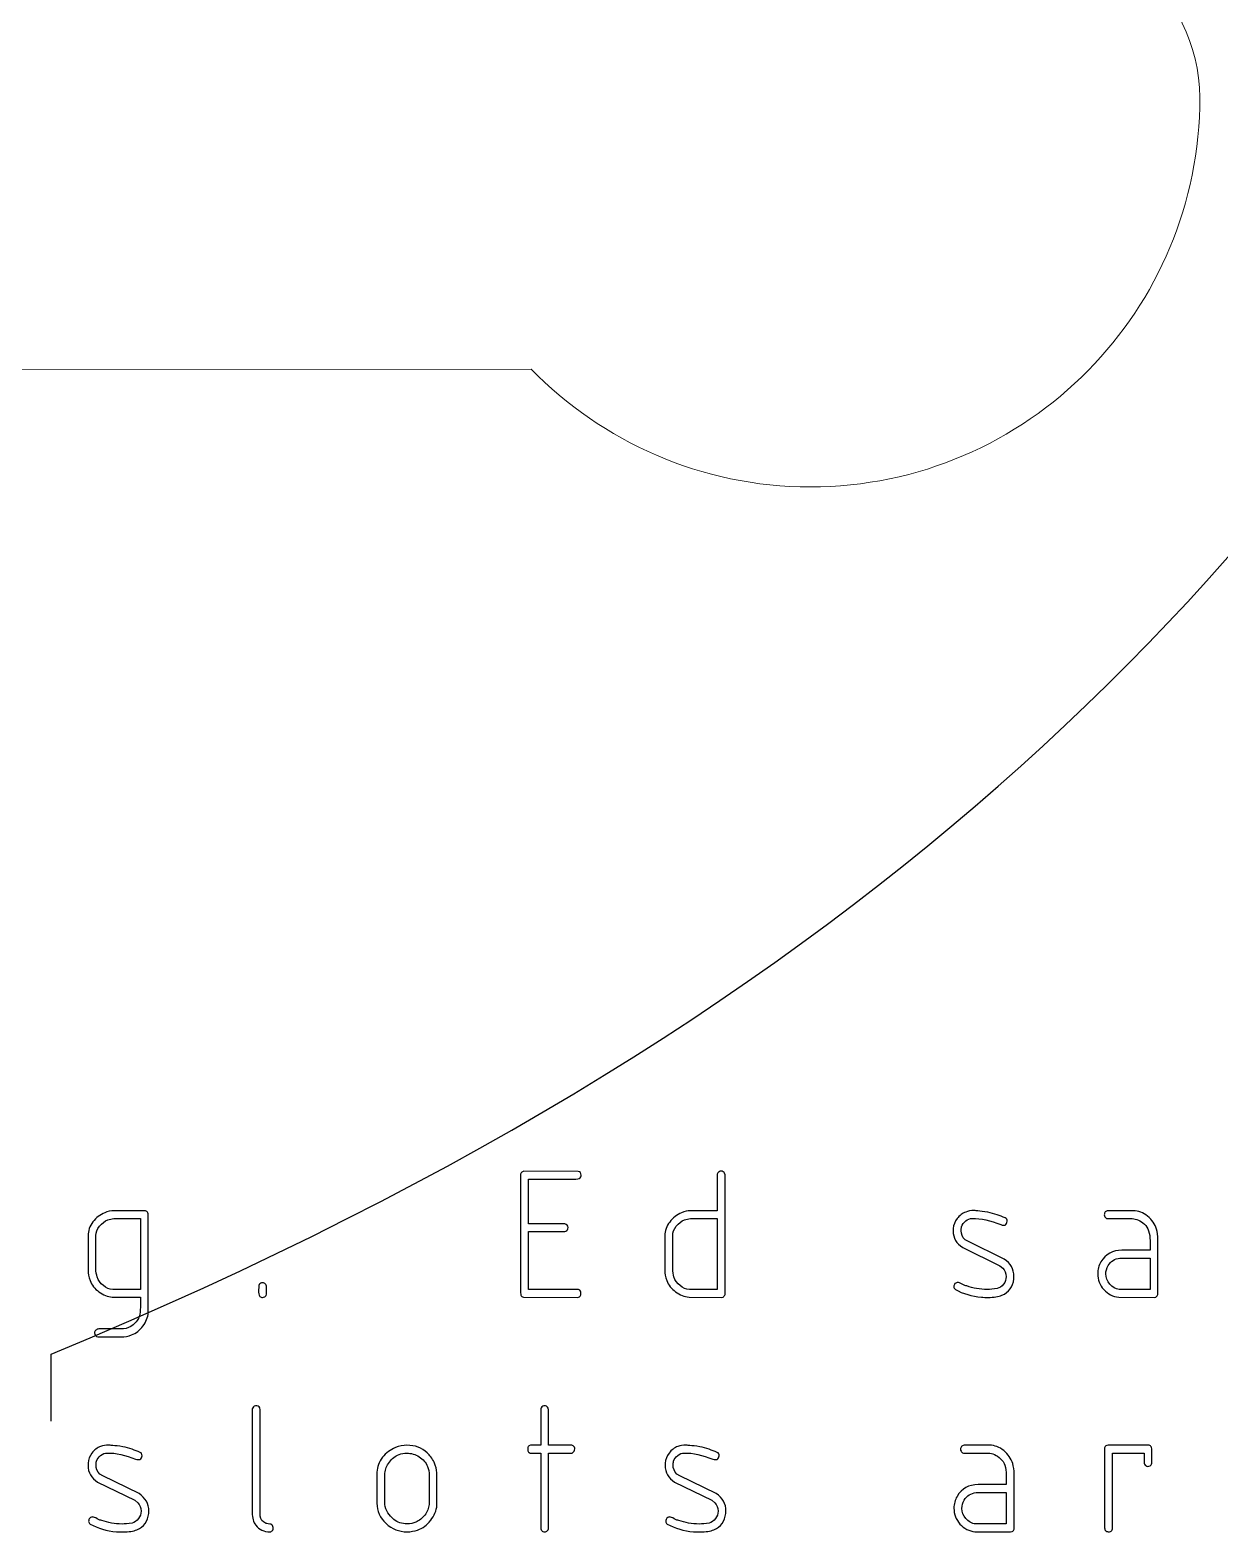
# Model space of a CAD drawing. Header units: inches. Extents: x -12 to 12, y -7.2 to 7.2.
# Drawn here: x 6.098 to 7.155, y -3.008 to -1.674 of the extents above; entities that cross this region are included whole.
import ezdxf

# ---------------------------------------------------------------- set-up
doc = ezdxf.new("R2010")
doc.units = ezdxf.units.IN
doc.header["$MEASUREMENT"] = 0
doc.layers.add('Layer 1', color=7, linetype='Continuous')

msp = doc.modelspace()

# ---------------------------------------------------------------- linework, layer by layer
at = {"layer": 'Layer 1', "lineweight": 20}
msp.add_open_spline([(3.5363, 6.4331), (3.5363, 6.4331), (2.5442, 5.441), (2.5442, 5.441), (2.5442, 5.441), (2.5442, 5.441), (2.5442, -0.9835), (2.5442, -0.9835), (2.5442, -0.9835), (2.5442, -0.9835), (3.4324, -1.8718), (3.4324, -1.8718), (3.4324, -1.8718), (3.4858, -1.9941), (3.6077, -2.0796), (3.7496, -2.0796), (3.7496, -2.0796), (3.8465, -2.0796), (3.9341, -2.0397), (3.9969, -1.9756), (3.9969, -1.9756), (3.9969, -1.9756), (6.5434, -1.9749), (6.5434, -1.9749), (6.5434, -1.9749), (6.6064, -2.0395), (6.6942, -2.0796), (6.7913, -2.0796), (6.7913, -2.0796), (6.8879, -2.0796), (6.9754, -2.04), (7.0382, -1.9761), (7.0382, -1.9761), (7.0995, -1.9137), (7.1374, -1.828), (7.1374, -1.7335), (7.1374, -1.7335), (7.1374, -1.6382), (7.0369, -1.5776), (7.0364, -1.4892), (7.0364, -1.4892), (7.0364, -1.4892), (7.0362, -1.4891), (7.0362, -1.4891), (7.0362, -1.4891), (7.0362, -1.4891), (7.0362, 5.441), (7.0362, 5.441), (7.0362, 5.441), (7.0362, 5.441), (6.0442, 6.4331), (6.0442, 6.4331), (6.0442, 6.4331), (6.0442, 6.4331), (3.5363, 6.4331), (3.5363, 6.4331)], degree=3, knots=[0, 0, 0, 0, 0.066667, 0.066667, 0.066667, 0.066667, 0.133333, 0.133333, 0.133333, 0.133333, 0.2, 0.2, 0.2, 0.2, 0.266667, 0.266667, 0.266667, 0.266667, 0.333333, 0.333333, 0.333333, 0.333333, 0.4, 0.4, 0.4, 0.4, 0.466667, 0.466667, 0.466667, 0.466667, 0.533333, 0.533333, 0.533333, 0.533333, 0.6, 0.6, 0.6, 0.6, 0.666667, 0.666667, 0.666667, 0.666667, 0.733333, 0.733333, 0.733333, 0.733333, 0.8, 0.8, 0.8, 0.8, 0.866667, 0.866667, 0.866667, 0.866667, 1, 1, 1, 1], dxfattribs=at)
at = {"layer": 'Layer 1', "lineweight": 25}
msp.add_open_spline([(6.117, -2.9097), (6.117, -2.9097), (6.117, -2.8502), (6.117, -2.8502), (6.117, -2.8502), (7.6114, -2.2302), (7.5351, -1.2612), (8.1325, -0.4419), (8.1325, -0.4419), (8.1325, -0.4419), (8.1137, -0.5537), (8.1137, -0.5537), (8.1137, -0.5537), (8.1137, -0.5537), (8.0225, -0.4678), (8.0225, -0.4678), (8.0225, -0.4678), (8.0225, -0.4678), (8.1325, -0.4419), (8.1325, -0.4419)], degree=3, knots=[0, 0, 0, 0, 0.166667, 0.166667, 0.166667, 0.166667, 0.333333, 0.333333, 0.333333, 0.333333, 0.5, 0.5, 0.5, 0.5, 0.666667, 0.666667, 0.666667, 0.666667, 1, 1, 1, 1], dxfattribs=at)
at = {"layer": 'Layer 1'}
for points, knots in [([(6.5852, -2.6877), (6.5869, -2.688), (6.5877, -2.6892), (6.5877, -2.6912), (6.5877, -2.6912), (6.5877, -2.6916), (6.5876, -2.692), (6.5874, -2.6925), (6.5874, -2.6925), (6.587, -2.6938), (6.5855, -2.6945), (6.5831, -2.6945), (6.5831, -2.6945), (6.5831, -2.6945), (6.541, -2.6945), (6.541, -2.6945), (6.541, -2.6945), (6.541, -2.6945), (6.541, -2.7342), (6.541, -2.7342), (6.541, -2.7342), (6.541, -2.7342), (6.5734, -2.7342), (6.5734, -2.7342), (6.5734, -2.7342), (6.5752, -2.7348), (6.5761, -2.736), (6.5761, -2.7376), (6.5761, -2.7376), (6.5761, -2.7391), (6.5755, -2.7402), (6.5742, -2.7409), (6.5742, -2.7409), (6.5742, -2.7409), (6.5732, -2.7412), (6.5732, -2.7412), (6.5732, -2.7412), (6.5732, -2.7412), (6.541, -2.7412), (6.541, -2.7412), (6.541, -2.7412), (6.541, -2.7412), (6.541, -2.7925), (6.541, -2.7925), (6.541, -2.7925), (6.541, -2.7925), (6.5854, -2.7925), (6.5854, -2.7925), (6.5854, -2.7925), (6.5862, -2.7929), (6.5869, -2.7936), (6.5876, -2.7948), (6.5876, -2.7948), (6.5876, -2.7965), (6.5875, -2.7975), (6.5873, -2.7979), (6.5873, -2.7979), (6.5867, -2.7989), (6.5859, -2.7995), (6.5847, -2.7997), (6.5847, -2.7997), (6.5847, -2.7997), (6.5365, -2.7995), (6.5365, -2.7995), (6.5365, -2.7995), (6.5354, -2.7991), (6.5346, -2.7985), (6.5343, -2.7976), (6.5343, -2.7976), (6.5343, -2.7976), (6.534, -2.7946), (6.534, -2.7946), (6.534, -2.7946), (6.534, -2.7946), (6.534, -2.6903), (6.534, -2.6903), (6.534, -2.6903), (6.5342, -2.6893), (6.5348, -2.6885), (6.5357, -2.688), (6.5357, -2.688), (6.5357, -2.688), (6.5367, -2.6875), (6.5367, -2.6875), (6.5367, -2.6875), (6.5367, -2.6875), (6.5852, -2.6877), (6.5852, -2.6877)], [0, 0, 0, 0, 0.043478, 0.043478, 0.043478, 0.043478, 0.086957, 0.086957, 0.086957, 0.086957, 0.130435, 0.130435, 0.130435, 0.130435, 0.173913, 0.173913, 0.173913, 0.173913, 0.217391, 0.217391, 0.217391, 0.217391, 0.26087, 0.26087, 0.26087, 0.26087, 0.304348, 0.304348, 0.304348, 0.304348, 0.347826, 0.347826, 0.347826, 0.347826, 0.391304, 0.391304, 0.391304, 0.391304, 0.434783, 0.434783, 0.434783, 0.434783, 0.478261, 0.478261, 0.478261, 0.478261, 0.521739, 0.521739, 0.521739, 0.521739, 0.565217, 0.565217, 0.565217, 0.565217, 0.608696, 0.608696, 0.608696, 0.608696, 0.652174, 0.652174, 0.652174, 0.652174, 0.695652, 0.695652, 0.695652, 0.695652, 0.73913, 0.73913, 0.73913, 0.73913, 0.782609, 0.782609, 0.782609, 0.782609, 0.826087, 0.826087, 0.826087, 0.826087, 0.869565, 0.869565, 0.869565, 0.869565, 0.913043, 0.913043, 0.913043, 0.913043, 1, 1, 1, 1]), ([(6.7152, -2.6894), (6.7152, -2.6894), (6.7156, -2.6907), (6.7156, -2.6907), (6.7156, -2.6907), (6.7156, -2.6907), (6.7156, -2.7971), (6.7156, -2.7971), (6.7156, -2.7971), (6.7153, -2.7981), (6.7147, -2.7988), (6.7138, -2.7994), (6.7138, -2.7994), (6.7138, -2.7994), (6.7125, -2.7997), (6.7125, -2.7997), (6.7125, -2.7997), (6.7125, -2.7997), (6.6836, -2.7995), (6.6836, -2.7995), (6.6836, -2.7995), (6.6794, -2.7991), (6.6755, -2.7975), (6.6717, -2.7947), (6.6717, -2.7947), (6.6679, -2.792), (6.6653, -2.7886), (6.6638, -2.7847), (6.6638, -2.7847), (6.6627, -2.7816), (6.6621, -2.7785), (6.6621, -2.7753), (6.6621, -2.7753), (6.6621, -2.7753), (6.6621, -2.7448), (6.6621, -2.7448), (6.6621, -2.7448), (6.6621, -2.7405), (6.6635, -2.7365), (6.6664, -2.7327), (6.6664, -2.7327), (6.6693, -2.7289), (6.6728, -2.7262), (6.6769, -2.7245), (6.6769, -2.7245), (6.6798, -2.7233), (6.6824, -2.7227), (6.6848, -2.7227), (6.6848, -2.7227), (6.6848, -2.7227), (6.7086, -2.7227), (6.7086, -2.7227), (6.7086, -2.7227), (6.7086, -2.7227), (6.7086, -2.6903), (6.7086, -2.6903), (6.7086, -2.6903), (6.7088, -2.6893), (6.7094, -2.6885), (6.7104, -2.688), (6.7104, -2.688), (6.7108, -2.6877), (6.7114, -2.6875), (6.712, -2.6875), (6.712, -2.6875), (6.7136, -2.6875), (6.7147, -2.6882), (6.7152, -2.6894)], [0, 0, 0, 0, 0.055556, 0.055556, 0.055556, 0.055556, 0.111111, 0.111111, 0.111111, 0.111111, 0.166667, 0.166667, 0.166667, 0.166667, 0.222222, 0.222222, 0.222222, 0.222222, 0.277778, 0.277778, 0.277778, 0.277778, 0.333333, 0.333333, 0.333333, 0.333333, 0.388889, 0.388889, 0.388889, 0.388889, 0.444444, 0.444444, 0.444444, 0.444444, 0.5, 0.5, 0.5, 0.5, 0.555556, 0.555556, 0.555556, 0.555556, 0.611111, 0.611111, 0.611111, 0.611111, 0.666667, 0.666667, 0.666667, 0.666667, 0.722222, 0.722222, 0.722222, 0.722222, 0.777778, 0.777778, 0.777778, 0.777778, 0.833333, 0.833333, 0.833333, 0.833333, 0.888889, 0.888889, 0.888889, 0.888889, 1, 1, 1, 1]), ([(6.2007, -2.7227), (6.2017, -2.7229), (6.2024, -2.7235), (6.2029, -2.7245), (6.2029, -2.7245), (6.2029, -2.7245), (6.2032, -2.7254), (6.2032, -2.7254), (6.2032, -2.7254), (6.2032, -2.7254), (6.2032, -2.8131), (6.2032, -2.8131), (6.2032, -2.8131), (6.2028, -2.8174), (6.2012, -2.8214), (6.1985, -2.8251), (6.1985, -2.8251), (6.1957, -2.8288), (6.1924, -2.8315), (6.1884, -2.833), (6.1884, -2.833), (6.1854, -2.8341), (6.1822, -2.8347), (6.1791, -2.8347), (6.1791, -2.8347), (6.1791, -2.8347), (6.1584, -2.8347), (6.1584, -2.8347), (6.1584, -2.8347), (6.1564, -2.8344), (6.1555, -2.8332), (6.1555, -2.8312), (6.1555, -2.8312), (6.1555, -2.8303), (6.1558, -2.8296), (6.1565, -2.8288), (6.1565, -2.8288), (6.1572, -2.8281), (6.1582, -2.8277), (6.1594, -2.8277), (6.1594, -2.8277), (6.1594, -2.8277), (6.1813, -2.8277), (6.1813, -2.8277), (6.1813, -2.8277), (6.1843, -2.8274), (6.1871, -2.8261), (6.1898, -2.8239), (6.1898, -2.8239), (6.1925, -2.8217), (6.1944, -2.8191), (6.1953, -2.8161), (6.1953, -2.8161), (6.1959, -2.8142), (6.1962, -2.8116), (6.1962, -2.8082), (6.1962, -2.8082), (6.1962, -2.8076), (6.1962, -2.8063), (6.1962, -2.8044), (6.1962, -2.8044), (6.1962, -2.8025), (6.1962, -2.8009), (6.1962, -2.7995), (6.1962, -2.7995), (6.1962, -2.7995), (6.1712, -2.7995), (6.1712, -2.7995), (6.1712, -2.7995), (6.1671, -2.7991), (6.1631, -2.7975), (6.1594, -2.7947), (6.1594, -2.7947), (6.1556, -2.792), (6.153, -2.7886), (6.1515, -2.7847), (6.1515, -2.7847), (6.1503, -2.7816), (6.1497, -2.7785), (6.1497, -2.7753), (6.1497, -2.7753), (6.1497, -2.7753), (6.1497, -2.7448), (6.1497, -2.7448), (6.1497, -2.7448), (6.1497, -2.7405), (6.1512, -2.7365), (6.1541, -2.7326), (6.1541, -2.7326), (6.1569, -2.7288), (6.1604, -2.7261), (6.1646, -2.7245), (6.1646, -2.7245), (6.1669, -2.7233), (6.1698, -2.7227), (6.1731, -2.7227), (6.1731, -2.7227), (6.1731, -2.7227), (6.2007, -2.7227), (6.2007, -2.7227)], [0, 0, 0, 0, 0.038462, 0.038462, 0.038462, 0.038462, 0.076923, 0.076923, 0.076923, 0.076923, 0.115385, 0.115385, 0.115385, 0.115385, 0.153846, 0.153846, 0.153846, 0.153846, 0.192308, 0.192308, 0.192308, 0.192308, 0.230769, 0.230769, 0.230769, 0.230769, 0.269231, 0.269231, 0.269231, 0.269231, 0.307692, 0.307692, 0.307692, 0.307692, 0.346154, 0.346154, 0.346154, 0.346154, 0.384615, 0.384615, 0.384615, 0.384615, 0.423077, 0.423077, 0.423077, 0.423077, 0.461538, 0.461538, 0.461538, 0.461538, 0.5, 0.5, 0.5, 0.5, 0.538462, 0.538462, 0.538462, 0.538462, 0.576923, 0.576923, 0.576923, 0.576923, 0.615385, 0.615385, 0.615385, 0.615385, 0.653846, 0.653846, 0.653846, 0.653846, 0.692308, 0.692308, 0.692308, 0.692308, 0.730769, 0.730769, 0.730769, 0.730769, 0.769231, 0.769231, 0.769231, 0.769231, 0.807692, 0.807692, 0.807692, 0.807692, 0.846154, 0.846154, 0.846154, 0.846154, 0.884615, 0.884615, 0.884615, 0.884615, 0.923077, 0.923077, 0.923077, 0.923077, 1, 1, 1, 1]), ([(6.1962, -2.7925), (6.1962, -2.7925), (6.1962, -2.7297), (6.1962, -2.7297), (6.1962, -2.7297), (6.1962, -2.7297), (6.1726, -2.7297), (6.1726, -2.7297), (6.1726, -2.7297), (6.1707, -2.7299), (6.1689, -2.7303), (6.1673, -2.7308), (6.1673, -2.7308), (6.1645, -2.7319), (6.1621, -2.7338), (6.1599, -2.7364), (6.1599, -2.7364), (6.1578, -2.7391), (6.1567, -2.7418), (6.1567, -2.7447), (6.1567, -2.7447), (6.1567, -2.7447), (6.1567, -2.7741), (6.1567, -2.7741), (6.1567, -2.7741), (6.1567, -2.7768), (6.1571, -2.7793), (6.1579, -2.7815), (6.1579, -2.7815), (6.1588, -2.7844), (6.1606, -2.787), (6.1633, -2.7892), (6.1633, -2.7892), (6.1659, -2.7914), (6.1687, -2.7925), (6.1716, -2.7925), (6.1716, -2.7925), (6.1716, -2.7925), (6.1962, -2.7925), (6.1962, -2.7925)], [0, 0, 0, 0, 0.090909, 0.090909, 0.090909, 0.090909, 0.181818, 0.181818, 0.181818, 0.181818, 0.272727, 0.272727, 0.272727, 0.272727, 0.363636, 0.363636, 0.363636, 0.363636, 0.454545, 0.454545, 0.454545, 0.454545, 0.545455, 0.545455, 0.545455, 0.545455, 0.636364, 0.636364, 0.636364, 0.636364, 0.727273, 0.727273, 0.727273, 0.727273, 0.818182, 0.818182, 0.818182, 0.818182, 1, 1, 1, 1]), ([(6.7086, -2.7925), (6.7086, -2.7925), (6.7086, -2.7297), (6.7086, -2.7297), (6.7086, -2.7297), (6.7086, -2.7297), (6.6849, -2.7297), (6.6849, -2.7297), (6.6849, -2.7297), (6.683, -2.7299), (6.6812, -2.7303), (6.6796, -2.7308), (6.6796, -2.7308), (6.6769, -2.7319), (6.6744, -2.7338), (6.6723, -2.7364), (6.6723, -2.7364), (6.6701, -2.7391), (6.6691, -2.7418), (6.6691, -2.7447), (6.6691, -2.7447), (6.6691, -2.7447), (6.6691, -2.7741), (6.6691, -2.7741), (6.6691, -2.7741), (6.6691, -2.7768), (6.6694, -2.7793), (6.6702, -2.7815), (6.6702, -2.7815), (6.6712, -2.7844), (6.673, -2.787), (6.6756, -2.7892), (6.6756, -2.7892), (6.6783, -2.7914), (6.681, -2.7925), (6.6839, -2.7925), (6.6839, -2.7925), (6.6839, -2.7925), (6.7086, -2.7925), (6.7086, -2.7925)], [0, 0, 0, 0, 0.090909, 0.090909, 0.090909, 0.090909, 0.181818, 0.181818, 0.181818, 0.181818, 0.272727, 0.272727, 0.272727, 0.272727, 0.363636, 0.363636, 0.363636, 0.363636, 0.454545, 0.454545, 0.454545, 0.454545, 0.545455, 0.545455, 0.545455, 0.545455, 0.636364, 0.636364, 0.636364, 0.636364, 0.727273, 0.727273, 0.727273, 0.727273, 0.818182, 0.818182, 0.818182, 0.818182, 1, 1, 1, 1]), ([(6.9645, -2.729), (6.9657, -2.7296), (6.9662, -2.7306), (6.9662, -2.732), (6.9662, -2.732), (6.966, -2.7335), (6.9654, -2.7346), (6.9643, -2.7354), (6.9643, -2.7354), (6.964, -2.7355), (6.9635, -2.7355), (6.9629, -2.7355), (6.9629, -2.7355), (6.962, -2.7355), (6.9612, -2.7354), (6.9605, -2.735), (6.9605, -2.735), (6.9514, -2.7313), (6.9429, -2.7294), (6.9352, -2.7295), (6.9352, -2.7295), (6.9331, -2.7295), (6.9312, -2.7303), (6.9294, -2.7317), (6.9294, -2.7317), (6.9276, -2.7331), (6.9264, -2.7349), (6.9257, -2.7369), (6.9257, -2.7369), (6.9254, -2.738), (6.9253, -2.7391), (6.9253, -2.7404), (6.9253, -2.7404), (6.9253, -2.7434), (6.9264, -2.7461), (6.9288, -2.7484), (6.9288, -2.7484), (6.9288, -2.7484), (6.9312, -2.7498), (6.9312, -2.7498), (6.9312, -2.7498), (6.9312, -2.7498), (6.9635, -2.7656), (6.9635, -2.7656), (6.9635, -2.7656), (6.9693, -2.7694), (6.9722, -2.7746), (6.9722, -2.7811), (6.9722, -2.7811), (6.9722, -2.782), (6.9722, -2.7827), (6.9721, -2.7832), (6.9721, -2.7832), (6.9714, -2.7903), (6.9678, -2.7951), (6.9616, -2.7978), (6.9616, -2.7978), (6.9586, -2.7991), (6.9545, -2.7997), (6.9493, -2.7997), (6.9493, -2.7997), (6.9487, -2.7997), (6.9477, -2.7997), (6.9463, -2.7997), (6.9463, -2.7997), (6.945, -2.7996), (6.944, -2.7995), (6.9434, -2.7995), (6.9434, -2.7995), (6.9348, -2.7987), (6.927, -2.7964), (6.9202, -2.7926), (6.9202, -2.7926), (6.9193, -2.792), (6.9188, -2.7912), (6.9187, -2.7902), (6.9187, -2.7902), (6.9187, -2.7893), (6.9191, -2.7883), (6.9198, -2.7874), (6.9198, -2.7874), (6.9208, -2.7867), (6.9216, -2.7864), (6.9224, -2.7864), (6.9224, -2.7864), (6.9232, -2.7864), (6.9245, -2.7869), (6.9263, -2.7879), (6.9263, -2.7879), (6.928, -2.7889), (6.9294, -2.7894), (6.9304, -2.7894), (6.9304, -2.7894), (6.9359, -2.7916), (6.9419, -2.7926), (6.9484, -2.7926), (6.9484, -2.7926), (6.9509, -2.7926), (6.9539, -2.7923), (6.9573, -2.7918), (6.9573, -2.7918), (6.9595, -2.7913), (6.9614, -2.79), (6.963, -2.7879), (6.963, -2.7879), (6.9645, -2.7858), (6.9653, -2.7836), (6.9653, -2.7813), (6.9653, -2.7813), (6.9653, -2.7781), (6.9643, -2.7756), (6.9623, -2.7738), (6.9623, -2.7738), (6.9623, -2.7738), (6.9597, -2.7715), (6.9597, -2.7715), (6.9597, -2.7715), (6.9597, -2.7715), (6.9267, -2.7554), (6.9267, -2.7554), (6.9267, -2.7554), (6.921, -2.7518), (6.9182, -2.7468), (6.9182, -2.7406), (6.9182, -2.7406), (6.9182, -2.7392), (6.9182, -2.7385), (6.9182, -2.7385), (6.9182, -2.7385), (6.9185, -2.7353), (6.9196, -2.7323), (6.9217, -2.7296), (6.9217, -2.7296), (6.9239, -2.7268), (6.9264, -2.7249), (6.9294, -2.7238), (6.9294, -2.7238), (6.9316, -2.723), (6.934, -2.7225), (6.9366, -2.7225), (6.9366, -2.7225), (6.9372, -2.7225), (6.9414, -2.723), (6.949, -2.724), (6.949, -2.724), (6.9549, -2.7254), (6.96, -2.727), (6.9645, -2.729)], [0, 0, 0, 0, 0.026316, 0.026316, 0.026316, 0.026316, 0.052632, 0.052632, 0.052632, 0.052632, 0.078947, 0.078947, 0.078947, 0.078947, 0.105263, 0.105263, 0.105263, 0.105263, 0.131579, 0.131579, 0.131579, 0.131579, 0.157895, 0.157895, 0.157895, 0.157895, 0.184211, 0.184211, 0.184211, 0.184211, 0.210526, 0.210526, 0.210526, 0.210526, 0.236842, 0.236842, 0.236842, 0.236842, 0.263158, 0.263158, 0.263158, 0.263158, 0.289474, 0.289474, 0.289474, 0.289474, 0.315789, 0.315789, 0.315789, 0.315789, 0.342105, 0.342105, 0.342105, 0.342105, 0.368421, 0.368421, 0.368421, 0.368421, 0.394737, 0.394737, 0.394737, 0.394737, 0.421053, 0.421053, 0.421053, 0.421053, 0.447368, 0.447368, 0.447368, 0.447368, 0.473684, 0.473684, 0.473684, 0.473684, 0.5, 0.5, 0.5, 0.5, 0.526316, 0.526316, 0.526316, 0.526316, 0.552632, 0.552632, 0.552632, 0.552632, 0.578947, 0.578947, 0.578947, 0.578947, 0.605263, 0.605263, 0.605263, 0.605263, 0.631579, 0.631579, 0.631579, 0.631579, 0.657895, 0.657895, 0.657895, 0.657895, 0.684211, 0.684211, 0.684211, 0.684211, 0.710526, 0.710526, 0.710526, 0.710526, 0.736842, 0.736842, 0.736842, 0.736842, 0.763158, 0.763158, 0.763158, 0.763158, 0.789474, 0.789474, 0.789474, 0.789474, 0.815789, 0.815789, 0.815789, 0.815789, 0.842105, 0.842105, 0.842105, 0.842105, 0.868421, 0.868421, 0.868421, 0.868421, 0.894737, 0.894737, 0.894737, 0.894737, 0.921053, 0.921053, 0.921053, 0.921053, 0.947368, 0.947368, 0.947368, 0.947368, 1, 1, 1, 1]), ([(7.0783, -2.7227), (7.0829, -2.7227), (7.0871, -2.7243), (7.091, -2.7275), (7.091, -2.7275), (7.0949, -2.7307), (7.0975, -2.7345), (7.0989, -2.739), (7.0989, -2.739), (7.0997, -2.7416), (7.1001, -2.7448), (7.1001, -2.7484), (7.1001, -2.7484), (7.1001, -2.7484), (7.1001, -2.7971), (7.1001, -2.7971), (7.1001, -2.7971), (7.0998, -2.7981), (7.0992, -2.7988), (7.0984, -2.7994), (7.0984, -2.7994), (7.0984, -2.7994), (7.0971, -2.7997), (7.0971, -2.7997), (7.0971, -2.7997), (7.0971, -2.7997), (7.0654, -2.7995), (7.0654, -2.7995), (7.0654, -2.7995), (7.0601, -2.799), (7.0557, -2.7967), (7.052, -2.7927), (7.052, -2.7927), (7.0484, -2.7886), (7.0466, -2.784), (7.0466, -2.7786), (7.0466, -2.7786), (7.0466, -2.7748), (7.0476, -2.7713), (7.0495, -2.7681), (7.0495, -2.7681), (7.0536, -2.7612), (7.0599, -2.7577), (7.0681, -2.7577), (7.0681, -2.7577), (7.0681, -2.7577), (7.0931, -2.7577), (7.0931, -2.7577), (7.0931, -2.7577), (7.0931, -2.7577), (7.0931, -2.7493), (7.0931, -2.7493), (7.0931, -2.7493), (7.0931, -2.7425), (7.0915, -2.7376), (7.0882, -2.7346), (7.0882, -2.7346), (7.0846, -2.7313), (7.0809, -2.7297), (7.0772, -2.7297), (7.0772, -2.7297), (7.0772, -2.7297), (7.0551, -2.7297), (7.0551, -2.7297), (7.0551, -2.7297), (7.0541, -2.7294), (7.0535, -2.7288), (7.0531, -2.7281), (7.0531, -2.7281), (7.0527, -2.7273), (7.0525, -2.7267), (7.0525, -2.7263), (7.0525, -2.7263), (7.0525, -2.7253), (7.0528, -2.7245), (7.0533, -2.7237), (7.0533, -2.7237), (7.0539, -2.7233), (7.0547, -2.7229), (7.0557, -2.7227), (7.0557, -2.7227), (7.0557, -2.7227), (7.0783, -2.7227), (7.0783, -2.7227)], [0, 0, 0, 0, 0.045455, 0.045455, 0.045455, 0.045455, 0.090909, 0.090909, 0.090909, 0.090909, 0.136364, 0.136364, 0.136364, 0.136364, 0.181818, 0.181818, 0.181818, 0.181818, 0.227273, 0.227273, 0.227273, 0.227273, 0.272727, 0.272727, 0.272727, 0.272727, 0.318182, 0.318182, 0.318182, 0.318182, 0.363636, 0.363636, 0.363636, 0.363636, 0.409091, 0.409091, 0.409091, 0.409091, 0.454545, 0.454545, 0.454545, 0.454545, 0.5, 0.5, 0.5, 0.5, 0.545455, 0.545455, 0.545455, 0.545455, 0.590909, 0.590909, 0.590909, 0.590909, 0.636364, 0.636364, 0.636364, 0.636364, 0.681818, 0.681818, 0.681818, 0.681818, 0.727273, 0.727273, 0.727273, 0.727273, 0.772727, 0.772727, 0.772727, 0.772727, 0.818182, 0.818182, 0.818182, 0.818182, 0.863636, 0.863636, 0.863636, 0.863636, 0.909091, 0.909091, 0.909091, 0.909091, 1, 1, 1, 1]), ([(7.0931, -2.7925), (7.0931, -2.7925), (7.0931, -2.7647), (7.0931, -2.7647), (7.0931, -2.7647), (7.0931, -2.7647), (7.0664, -2.7647), (7.0664, -2.7647), (7.0664, -2.7647), (7.0617, -2.7652), (7.0582, -2.7675), (7.0559, -2.7714), (7.0559, -2.7714), (7.0545, -2.7738), (7.0538, -2.7762), (7.0538, -2.7788), (7.0538, -2.7788), (7.0538, -2.7821), (7.055, -2.7851), (7.0573, -2.7878), (7.0573, -2.7878), (7.0597, -2.7905), (7.0625, -2.7921), (7.0657, -2.7925), (7.0657, -2.7925), (7.0657, -2.7925), (7.0931, -2.7925), (7.0931, -2.7925)], [0, 0, 0, 0, 0.125, 0.125, 0.125, 0.125, 0.25, 0.25, 0.25, 0.25, 0.375, 0.375, 0.375, 0.375, 0.5, 0.5, 0.5, 0.5, 0.625, 0.625, 0.625, 0.625, 0.75, 0.75, 0.75, 0.75, 1, 1, 1, 1]), ([(6.3072, -2.7877), (6.3079, -2.7883), (6.3082, -2.7892), (6.3082, -2.7904), (6.3082, -2.7904), (6.3082, -2.7904), (6.3082, -2.7955), (6.3082, -2.7955), (6.3082, -2.7955), (6.3082, -2.7975), (6.3077, -2.7986), (6.3068, -2.7991), (6.3068, -2.7991), (6.3059, -2.7995), (6.3052, -2.7997), (6.3047, -2.7997), (6.3047, -2.7997), (6.3044, -2.7997), (6.3039, -2.7996), (6.3034, -2.7994), (6.3034, -2.7994), (6.3019, -2.7987), (6.3012, -2.7973), (6.3012, -2.795), (6.3012, -2.795), (6.3011, -2.7946), (6.3011, -2.7938), (6.3012, -2.7926), (6.3012, -2.7926), (6.3013, -2.7915), (6.3014, -2.7905), (6.3014, -2.7896), (6.3014, -2.7896), (6.3014, -2.7887), (6.302, -2.7879), (6.3031, -2.787), (6.3031, -2.787), (6.3037, -2.7868), (6.3042, -2.7867), (6.3047, -2.7867), (6.3047, -2.7867), (6.3057, -2.7867), (6.3066, -2.787), (6.3072, -2.7877)], [0, 0, 0, 0, 0.083333, 0.083333, 0.083333, 0.083333, 0.166667, 0.166667, 0.166667, 0.166667, 0.25, 0.25, 0.25, 0.25, 0.333333, 0.333333, 0.333333, 0.333333, 0.416667, 0.416667, 0.416667, 0.416667, 0.5, 0.5, 0.5, 0.5, 0.583333, 0.583333, 0.583333, 0.583333, 0.666667, 0.666667, 0.666667, 0.666667, 0.75, 0.75, 0.75, 0.75, 0.833333, 0.833333, 0.833333, 0.833333, 1, 1, 1, 1]), ([(6.3023, -2.8978), (6.3023, -2.8978), (6.3026, -2.8994), (6.3026, -2.8994), (6.3026, -2.8994), (6.3026, -2.8994), (6.3026, -2.9941), (6.3026, -2.9941), (6.3026, -2.9941), (6.303, -2.997), (6.3045, -2.999), (6.3073, -3.0002), (6.3073, -3.0002), (6.3078, -3.0005), (6.309, -3.0008), (6.3111, -3.001), (6.3111, -3.001), (6.3127, -3.0012), (6.3136, -3.0019), (6.314, -3.0031), (6.314, -3.0031), (6.3142, -3.0038), (6.3143, -3.0043), (6.3143, -3.0045), (6.3143, -3.0045), (6.3143, -3.0051), (6.3141, -3.0058), (6.3138, -3.0064), (6.3138, -3.0064), (6.3131, -3.0073), (6.3122, -3.0078), (6.3113, -3.008), (6.3113, -3.008), (6.3059, -3.008), (6.3017, -3.006), (6.2987, -3.002), (6.2987, -3.002), (6.2966, -2.9993), (6.2956, -2.9956), (6.2956, -2.9908), (6.2956, -2.9908), (6.2956, -2.9908), (6.2956, -2.8986), (6.2956, -2.8986), (6.2956, -2.8986), (6.2959, -2.8972), (6.2969, -2.8963), (6.2985, -2.8959), (6.2985, -2.8959), (6.3003, -2.8959), (6.3016, -2.8965), (6.3023, -2.8978)], [0, 0, 0, 0, 0.071429, 0.071429, 0.071429, 0.071429, 0.142857, 0.142857, 0.142857, 0.142857, 0.214286, 0.214286, 0.214286, 0.214286, 0.285714, 0.285714, 0.285714, 0.285714, 0.357143, 0.357143, 0.357143, 0.357143, 0.428571, 0.428571, 0.428571, 0.428571, 0.5, 0.5, 0.5, 0.5, 0.571429, 0.571429, 0.571429, 0.571429, 0.642857, 0.642857, 0.642857, 0.642857, 0.714286, 0.714286, 0.714286, 0.714286, 0.785714, 0.785714, 0.785714, 0.785714, 0.857143, 0.857143, 0.857143, 0.857143, 1, 1, 1, 1]), ([(6.5585, -2.898), (6.5585, -2.898), (6.5588, -2.8995), (6.5588, -2.8995), (6.5588, -2.8995), (6.5588, -2.8995), (6.5588, -2.9309), (6.5588, -2.9309), (6.5588, -2.9309), (6.5588, -2.9309), (6.5795, -2.9309), (6.5795, -2.9309), (6.5795, -2.9309), (6.5804, -2.9311), (6.5811, -2.9317), (6.5818, -2.9326), (6.5818, -2.9326), (6.582, -2.9333), (6.5821, -2.9338), (6.5821, -2.9343), (6.5821, -2.9343), (6.5821, -2.9359), (6.5813, -2.9371), (6.5797, -2.9379), (6.5797, -2.9379), (6.5797, -2.9379), (6.5588, -2.9379), (6.5588, -2.9379), (6.5588, -2.9379), (6.5588, -2.9379), (6.5588, -3.0053), (6.5588, -3.0053), (6.5588, -3.0053), (6.5584, -3.0066), (6.5577, -3.0074), (6.5567, -3.0077), (6.5567, -3.0077), (6.5563, -3.0079), (6.5559, -3.008), (6.5555, -3.008), (6.5555, -3.008), (6.5548, -3.008), (6.5542, -3.0079), (6.5536, -3.0076), (6.5536, -3.0076), (6.5531, -3.0072), (6.5524, -3.0065), (6.5518, -3.0053), (6.5518, -3.0053), (6.5518, -3.0053), (6.5518, -2.9379), (6.5518, -2.9379), (6.5518, -2.9379), (6.5518, -2.9379), (6.5424, -2.9379), (6.5424, -2.9379), (6.5424, -2.9379), (6.5413, -2.9374), (6.5406, -2.9368), (6.5403, -2.936), (6.5403, -2.936), (6.5403, -2.936), (6.5403, -2.9345), (6.5403, -2.9345), (6.5403, -2.9345), (6.5403, -2.9332), (6.5406, -2.9322), (6.5413, -2.9315), (6.5413, -2.9315), (6.5413, -2.9315), (6.5429, -2.9309), (6.5429, -2.9309), (6.5429, -2.9309), (6.5429, -2.9309), (6.5518, -2.9309), (6.5518, -2.9309), (6.5518, -2.9309), (6.5518, -2.9309), (6.5518, -2.8986), (6.5518, -2.8986), (6.5518, -2.8986), (6.5521, -2.8972), (6.5531, -2.8963), (6.5547, -2.8959), (6.5547, -2.8959), (6.5565, -2.8959), (6.5577, -2.8966), (6.5585, -2.898)], [0, 0, 0, 0, 0.043478, 0.043478, 0.043478, 0.043478, 0.086957, 0.086957, 0.086957, 0.086957, 0.130435, 0.130435, 0.130435, 0.130435, 0.173913, 0.173913, 0.173913, 0.173913, 0.217391, 0.217391, 0.217391, 0.217391, 0.26087, 0.26087, 0.26087, 0.26087, 0.304348, 0.304348, 0.304348, 0.304348, 0.347826, 0.347826, 0.347826, 0.347826, 0.391304, 0.391304, 0.391304, 0.391304, 0.434783, 0.434783, 0.434783, 0.434783, 0.478261, 0.478261, 0.478261, 0.478261, 0.521739, 0.521739, 0.521739, 0.521739, 0.565217, 0.565217, 0.565217, 0.565217, 0.608696, 0.608696, 0.608696, 0.608696, 0.652174, 0.652174, 0.652174, 0.652174, 0.695652, 0.695652, 0.695652, 0.695652, 0.73913, 0.73913, 0.73913, 0.73913, 0.782609, 0.782609, 0.782609, 0.782609, 0.826087, 0.826087, 0.826087, 0.826087, 0.869565, 0.869565, 0.869565, 0.869565, 0.913043, 0.913043, 0.913043, 0.913043, 1, 1, 1, 1]), ([(6.196, -2.9373), (6.1972, -2.9379), (6.1977, -2.9389), (6.1977, -2.9403), (6.1977, -2.9403), (6.1976, -2.9418), (6.1969, -2.943), (6.1958, -2.9437), (6.1958, -2.9437), (6.1955, -2.9438), (6.1951, -2.9438), (6.1944, -2.9438), (6.1944, -2.9438), (6.1936, -2.9438), (6.1927, -2.9437), (6.192, -2.9434), (6.192, -2.9434), (6.1829, -2.9396), (6.1744, -2.9378), (6.1667, -2.9379), (6.1667, -2.9379), (6.1646, -2.9379), (6.1627, -2.9386), (6.1609, -2.94), (6.1609, -2.94), (6.1591, -2.9415), (6.1579, -2.9432), (6.1572, -2.9452), (6.1572, -2.9452), (6.1569, -2.9463), (6.1568, -2.9475), (6.1568, -2.9487), (6.1568, -2.9487), (6.1568, -2.9517), (6.1579, -2.9544), (6.1603, -2.9567), (6.1603, -2.9567), (6.1603, -2.9567), (6.1627, -2.9582), (6.1627, -2.9582), (6.1627, -2.9582), (6.1627, -2.9582), (6.195, -2.974), (6.195, -2.974), (6.195, -2.974), (6.2008, -2.9777), (6.2037, -2.9829), (6.2037, -2.9895), (6.2037, -2.9895), (6.2037, -2.9903), (6.2037, -2.991), (6.2036, -2.9916), (6.2036, -2.9916), (6.2029, -2.9986), (6.1993, -3.0035), (6.1931, -3.0061), (6.1931, -3.0061), (6.1901, -3.0074), (6.186, -3.008), (6.1808, -3.008), (6.1808, -3.008), (6.1802, -3.008), (6.1792, -3.008), (6.1778, -3.008), (6.1778, -3.008), (6.1765, -3.0079), (6.1756, -3.0079), (6.1749, -3.0079), (6.1749, -3.0079), (6.1663, -3.007), (6.1586, -3.0047), (6.1517, -3.001), (6.1517, -3.001), (6.1508, -3.0003), (6.1503, -2.9995), (6.1502, -2.9986), (6.1502, -2.9986), (6.1502, -2.9976), (6.1506, -2.9966), (6.1513, -2.9957), (6.1513, -2.9957), (6.1523, -2.9951), (6.1531, -2.9947), (6.1539, -2.9947), (6.1539, -2.9947), (6.1547, -2.9947), (6.1561, -2.9952), (6.1578, -2.9963), (6.1578, -2.9963), (6.1596, -2.9973), (6.1609, -2.9978), (6.1619, -2.9978), (6.1619, -2.9978), (6.1674, -2.9999), (6.1734, -3.001), (6.1799, -3.001), (6.1799, -3.001), (6.1824, -3.001), (6.1854, -3.0007), (6.1888, -3.0001), (6.1888, -3.0001), (6.1911, -2.9996), (6.1929, -2.9983), (6.1945, -2.9962), (6.1945, -2.9962), (6.196, -2.9942), (6.1968, -2.992), (6.1968, -2.9896), (6.1968, -2.9896), (6.1968, -2.9864), (6.1958, -2.9839), (6.1938, -2.9821), (6.1938, -2.9821), (6.1938, -2.9821), (6.1912, -2.9799), (6.1912, -2.9799), (6.1912, -2.9799), (6.1912, -2.9799), (6.1582, -2.9638), (6.1582, -2.9638), (6.1582, -2.9638), (6.1526, -2.9601), (6.1497, -2.9552), (6.1497, -2.9489), (6.1497, -2.9489), (6.1497, -2.9475), (6.1497, -2.9468), (6.1497, -2.9468), (6.1497, -2.9468), (6.15, -2.9436), (6.1511, -2.9406), (6.1532, -2.9379), (6.1532, -2.9379), (6.1554, -2.9351), (6.1579, -2.9332), (6.1609, -2.9321), (6.1609, -2.9321), (6.1631, -2.9313), (6.1655, -2.9309), (6.1681, -2.9309), (6.1681, -2.9309), (6.1687, -2.9309), (6.1729, -2.9313), (6.1805, -2.9323), (6.1805, -2.9323), (6.1864, -2.9337), (6.1915, -2.9354), (6.196, -2.9373)], [0, 0, 0, 0, 0.026316, 0.026316, 0.026316, 0.026316, 0.052632, 0.052632, 0.052632, 0.052632, 0.078947, 0.078947, 0.078947, 0.078947, 0.105263, 0.105263, 0.105263, 0.105263, 0.131579, 0.131579, 0.131579, 0.131579, 0.157895, 0.157895, 0.157895, 0.157895, 0.184211, 0.184211, 0.184211, 0.184211, 0.210526, 0.210526, 0.210526, 0.210526, 0.236842, 0.236842, 0.236842, 0.236842, 0.263158, 0.263158, 0.263158, 0.263158, 0.289474, 0.289474, 0.289474, 0.289474, 0.315789, 0.315789, 0.315789, 0.315789, 0.342105, 0.342105, 0.342105, 0.342105, 0.368421, 0.368421, 0.368421, 0.368421, 0.394737, 0.394737, 0.394737, 0.394737, 0.421053, 0.421053, 0.421053, 0.421053, 0.447368, 0.447368, 0.447368, 0.447368, 0.473684, 0.473684, 0.473684, 0.473684, 0.5, 0.5, 0.5, 0.5, 0.526316, 0.526316, 0.526316, 0.526316, 0.552632, 0.552632, 0.552632, 0.552632, 0.578947, 0.578947, 0.578947, 0.578947, 0.605263, 0.605263, 0.605263, 0.605263, 0.631579, 0.631579, 0.631579, 0.631579, 0.657895, 0.657895, 0.657895, 0.657895, 0.684211, 0.684211, 0.684211, 0.684211, 0.710526, 0.710526, 0.710526, 0.710526, 0.736842, 0.736842, 0.736842, 0.736842, 0.763158, 0.763158, 0.763158, 0.763158, 0.789474, 0.789474, 0.789474, 0.789474, 0.815789, 0.815789, 0.815789, 0.815789, 0.842105, 0.842105, 0.842105, 0.842105, 0.868421, 0.868421, 0.868421, 0.868421, 0.894737, 0.894737, 0.894737, 0.894737, 0.921053, 0.921053, 0.921053, 0.921053, 0.947368, 0.947368, 0.947368, 0.947368, 1, 1, 1, 1]), ([(6.4572, -2.9461), (6.4586, -2.9495), (6.4594, -2.9526), (6.4597, -2.9555), (6.4597, -2.9555), (6.4597, -2.9555), (6.4597, -2.9844), (6.4597, -2.9844), (6.4597, -2.9844), (6.4592, -2.9891), (6.4573, -2.9935), (6.4541, -2.9977), (6.4541, -2.9977), (6.4508, -3.0019), (6.447, -3.0048), (6.4425, -3.0063), (6.4425, -3.0063), (6.4394, -3.0073), (6.4363, -3.0079), (6.4331, -3.0079), (6.4331, -3.0079), (6.426, -3.0079), (6.4198, -3.0054), (6.4144, -3.0005), (6.4144, -3.0005), (6.4091, -2.9955), (6.4064, -2.9895), (6.4064, -2.9825), (6.4064, -2.9825), (6.4064, -2.9825), (6.4064, -2.9548), (6.4064, -2.9548), (6.4064, -2.9548), (6.4064, -2.9504), (6.408, -2.946), (6.4113, -2.9417), (6.4113, -2.9417), (6.4144, -2.9378), (6.4182, -2.9349), (6.4228, -2.9331), (6.4228, -2.9331), (6.4262, -2.9317), (6.4296, -2.931), (6.433, -2.931), (6.433, -2.931), (6.4401, -2.931), (6.4461, -2.9333), (6.451, -2.9377), (6.451, -2.9377), (6.4532, -2.9398), (6.4553, -2.9425), (6.4572, -2.9461)], [0, 0, 0, 0, 0.071429, 0.071429, 0.071429, 0.071429, 0.142857, 0.142857, 0.142857, 0.142857, 0.214286, 0.214286, 0.214286, 0.214286, 0.285714, 0.285714, 0.285714, 0.285714, 0.357143, 0.357143, 0.357143, 0.357143, 0.428571, 0.428571, 0.428571, 0.428571, 0.5, 0.5, 0.5, 0.5, 0.571429, 0.571429, 0.571429, 0.571429, 0.642857, 0.642857, 0.642857, 0.642857, 0.714286, 0.714286, 0.714286, 0.714286, 0.785714, 0.785714, 0.785714, 0.785714, 0.857143, 0.857143, 0.857143, 0.857143, 1, 1, 1, 1]), ([(6.7086, -2.9373), (6.7098, -2.9379), (6.7104, -2.9389), (6.7104, -2.9403), (6.7104, -2.9403), (6.7102, -2.9418), (6.7096, -2.943), (6.7085, -2.9437), (6.7085, -2.9437), (6.7082, -2.9438), (6.7077, -2.9438), (6.7071, -2.9438), (6.7071, -2.9438), (6.7062, -2.9438), (6.7054, -2.9437), (6.7046, -2.9434), (6.7046, -2.9434), (6.6955, -2.9396), (6.6871, -2.9378), (6.6793, -2.9379), (6.6793, -2.9379), (6.6773, -2.9379), (6.6754, -2.9386), (6.6736, -2.94), (6.6736, -2.94), (6.6717, -2.9415), (6.6705, -2.9432), (6.6699, -2.9452), (6.6699, -2.9452), (6.6696, -2.9463), (6.6694, -2.9475), (6.6694, -2.9487), (6.6694, -2.9487), (6.6694, -2.9517), (6.6706, -2.9544), (6.6729, -2.9567), (6.6729, -2.9567), (6.6729, -2.9567), (6.6753, -2.9582), (6.6753, -2.9582), (6.6753, -2.9582), (6.6753, -2.9582), (6.7076, -2.974), (6.7076, -2.974), (6.7076, -2.974), (6.7135, -2.9777), (6.7164, -2.9829), (6.7164, -2.9895), (6.7164, -2.9895), (6.7164, -2.9903), (6.7163, -2.991), (6.7162, -2.9916), (6.7162, -2.9916), (6.7155, -2.9986), (6.712, -3.0035), (6.7057, -3.0061), (6.7057, -3.0061), (6.7027, -3.0074), (6.6987, -3.008), (6.6934, -3.008), (6.6934, -3.008), (6.6928, -3.008), (6.6918, -3.008), (6.6904, -3.008), (6.6904, -3.008), (6.6891, -3.0079), (6.6882, -3.0079), (6.6876, -3.0079), (6.6876, -3.0079), (6.6789, -3.007), (6.6712, -3.0047), (6.6643, -3.001), (6.6643, -3.001), (6.6634, -3.0003), (6.663, -2.9995), (6.6629, -2.9986), (6.6629, -2.9986), (6.6629, -2.9976), (6.6632, -2.9966), (6.664, -2.9957), (6.664, -2.9957), (6.6649, -2.9951), (6.6658, -2.9947), (6.6665, -2.9947), (6.6665, -2.9947), (6.6674, -2.9947), (6.6687, -2.9952), (6.6704, -2.9963), (6.6704, -2.9963), (6.6722, -2.9973), (6.6736, -2.9978), (6.6745, -2.9978), (6.6745, -2.9978), (6.68, -2.9999), (6.6861, -3.001), (6.6925, -3.001), (6.6925, -3.001), (6.6951, -3.001), (6.6981, -3.0007), (6.7015, -3.0001), (6.7015, -3.0001), (6.7037, -2.9996), (6.7056, -2.9983), (6.7071, -2.9962), (6.7071, -2.9962), (6.7087, -2.9942), (6.7094, -2.992), (6.7094, -2.9896), (6.7094, -2.9896), (6.7094, -2.9864), (6.7084, -2.9839), (6.7064, -2.9821), (6.7064, -2.9821), (6.7064, -2.9821), (6.7039, -2.9799), (6.7039, -2.9799), (6.7039, -2.9799), (6.7039, -2.9799), (6.6708, -2.9638), (6.6708, -2.9638), (6.6708, -2.9638), (6.6652, -2.9601), (6.6624, -2.9552), (6.6624, -2.9489), (6.6624, -2.9489), (6.6624, -2.9475), (6.6624, -2.9468), (6.6624, -2.9468), (6.6624, -2.9468), (6.6626, -2.9436), (6.6638, -2.9406), (6.6659, -2.9379), (6.6659, -2.9379), (6.668, -2.9351), (6.6706, -2.9332), (6.6736, -2.9321), (6.6736, -2.9321), (6.6758, -2.9313), (6.6782, -2.9309), (6.6807, -2.9309), (6.6807, -2.9309), (6.6814, -2.9309), (6.6855, -2.9313), (6.6932, -2.9323), (6.6932, -2.9323), (6.699, -2.9337), (6.7042, -2.9354), (6.7086, -2.9373)], [0, 0, 0, 0, 0.026316, 0.026316, 0.026316, 0.026316, 0.052632, 0.052632, 0.052632, 0.052632, 0.078947, 0.078947, 0.078947, 0.078947, 0.105263, 0.105263, 0.105263, 0.105263, 0.131579, 0.131579, 0.131579, 0.131579, 0.157895, 0.157895, 0.157895, 0.157895, 0.184211, 0.184211, 0.184211, 0.184211, 0.210526, 0.210526, 0.210526, 0.210526, 0.236842, 0.236842, 0.236842, 0.236842, 0.263158, 0.263158, 0.263158, 0.263158, 0.289474, 0.289474, 0.289474, 0.289474, 0.315789, 0.315789, 0.315789, 0.315789, 0.342105, 0.342105, 0.342105, 0.342105, 0.368421, 0.368421, 0.368421, 0.368421, 0.394737, 0.394737, 0.394737, 0.394737, 0.421053, 0.421053, 0.421053, 0.421053, 0.447368, 0.447368, 0.447368, 0.447368, 0.473684, 0.473684, 0.473684, 0.473684, 0.5, 0.5, 0.5, 0.5, 0.526316, 0.526316, 0.526316, 0.526316, 0.552632, 0.552632, 0.552632, 0.552632, 0.578947, 0.578947, 0.578947, 0.578947, 0.605263, 0.605263, 0.605263, 0.605263, 0.631579, 0.631579, 0.631579, 0.631579, 0.657895, 0.657895, 0.657895, 0.657895, 0.684211, 0.684211, 0.684211, 0.684211, 0.710526, 0.710526, 0.710526, 0.710526, 0.736842, 0.736842, 0.736842, 0.736842, 0.763158, 0.763158, 0.763158, 0.763158, 0.789474, 0.789474, 0.789474, 0.789474, 0.815789, 0.815789, 0.815789, 0.815789, 0.842105, 0.842105, 0.842105, 0.842105, 0.868421, 0.868421, 0.868421, 0.868421, 0.894737, 0.894737, 0.894737, 0.894737, 0.921053, 0.921053, 0.921053, 0.921053, 0.947368, 0.947368, 0.947368, 0.947368, 1, 1, 1, 1]), ([(6.9506, -2.931), (6.9551, -2.931), (6.9593, -2.9326), (6.9632, -2.9358), (6.9632, -2.9358), (6.9671, -2.939), (6.9697, -2.9429), (6.9711, -2.9473), (6.9711, -2.9473), (6.9719, -2.95), (6.9724, -2.9531), (6.9724, -2.9568), (6.9724, -2.9568), (6.9724, -2.9568), (6.9724, -3.0055), (6.9724, -3.0055), (6.9724, -3.0055), (6.9721, -3.0064), (6.9715, -3.0072), (6.9706, -3.0077), (6.9706, -3.0077), (6.9706, -3.0077), (6.9693, -3.008), (6.9693, -3.008), (6.9693, -3.008), (6.9693, -3.008), (6.9376, -3.0079), (6.9376, -3.0079), (6.9376, -3.0079), (6.9323, -3.0073), (6.9279, -3.005), (6.9243, -3.001), (6.9243, -3.001), (6.9207, -2.997), (6.9189, -2.9923), (6.9189, -2.987), (6.9189, -2.987), (6.9189, -2.9831), (6.9198, -2.9796), (6.9217, -2.9764), (6.9217, -2.9764), (6.9259, -2.9695), (6.9321, -2.966), (6.9404, -2.966), (6.9404, -2.966), (6.9404, -2.966), (6.9654, -2.966), (6.9654, -2.966), (6.9654, -2.966), (6.9654, -2.966), (6.9654, -2.9576), (6.9654, -2.9576), (6.9654, -2.9576), (6.9654, -2.9508), (6.9637, -2.9459), (6.9604, -2.943), (6.9604, -2.943), (6.9568, -2.9397), (6.9532, -2.938), (6.9494, -2.938), (6.9494, -2.938), (6.9494, -2.938), (6.9273, -2.938), (6.9273, -2.938), (6.9273, -2.938), (6.9264, -2.9377), (6.9257, -2.9372), (6.9253, -2.9364), (6.9253, -2.9364), (6.9249, -2.9356), (6.9247, -2.9351), (6.9247, -2.9346), (6.9247, -2.9346), (6.9247, -2.9336), (6.925, -2.9328), (6.9256, -2.932), (6.9256, -2.932), (6.9261, -2.9316), (6.9269, -2.9313), (6.9279, -2.931), (6.9279, -2.931), (6.9279, -2.931), (6.9506, -2.931), (6.9506, -2.931)], [0, 0, 0, 0, 0.045455, 0.045455, 0.045455, 0.045455, 0.090909, 0.090909, 0.090909, 0.090909, 0.136364, 0.136364, 0.136364, 0.136364, 0.181818, 0.181818, 0.181818, 0.181818, 0.227273, 0.227273, 0.227273, 0.227273, 0.272727, 0.272727, 0.272727, 0.272727, 0.318182, 0.318182, 0.318182, 0.318182, 0.363636, 0.363636, 0.363636, 0.363636, 0.409091, 0.409091, 0.409091, 0.409091, 0.454545, 0.454545, 0.454545, 0.454545, 0.5, 0.5, 0.5, 0.5, 0.545455, 0.545455, 0.545455, 0.545455, 0.590909, 0.590909, 0.590909, 0.590909, 0.636364, 0.636364, 0.636364, 0.636364, 0.681818, 0.681818, 0.681818, 0.681818, 0.727273, 0.727273, 0.727273, 0.727273, 0.772727, 0.772727, 0.772727, 0.772727, 0.818182, 0.818182, 0.818182, 0.818182, 0.863636, 0.863636, 0.863636, 0.863636, 0.909091, 0.909091, 0.909091, 0.909091, 1, 1, 1, 1]), ([(7.0922, -2.931), (7.0931, -2.9313), (7.0938, -2.9318), (7.0944, -2.9328), (7.0944, -2.9328), (7.0944, -2.9328), (7.0948, -2.9344), (7.0948, -2.9344), (7.0948, -2.9344), (7.0948, -2.9344), (7.0948, -2.947), (7.0948, -2.947), (7.0948, -2.947), (7.0944, -2.9482), (7.0938, -2.949), (7.0931, -2.9493), (7.0931, -2.9493), (7.0924, -2.9496), (7.0917, -2.9498), (7.0911, -2.9498), (7.0911, -2.9498), (7.0904, -2.9498), (7.0898, -2.9495), (7.0894, -2.9491), (7.0894, -2.9491), (7.0883, -2.9485), (7.0878, -2.9475), (7.0878, -2.9462), (7.0878, -2.9462), (7.0878, -2.9462), (7.0878, -2.938), (7.0878, -2.938), (7.0878, -2.938), (7.0878, -2.938), (7.0598, -2.938), (7.0598, -2.938), (7.0598, -2.938), (7.0598, -2.938), (7.0598, -3.0053), (7.0598, -3.0053), (7.0598, -3.0053), (7.0596, -3.0064), (7.0589, -3.0072), (7.0579, -3.0077), (7.0579, -3.0077), (7.0572, -3.0079), (7.0567, -3.008), (7.0564, -3.008), (7.0564, -3.008), (7.0556, -3.008), (7.0548, -3.0077), (7.054, -3.0071), (7.054, -3.0071), (7.0532, -3.0066), (7.0528, -3.0056), (7.0528, -3.0044), (7.0528, -3.0044), (7.0528, -3.0044), (7.0528, -2.9334), (7.0528, -2.9334), (7.0528, -2.9334), (7.0529, -2.9324), (7.0535, -2.9316), (7.0547, -2.9312), (7.0547, -2.9312), (7.0547, -2.9312), (7.0558, -2.931), (7.0558, -2.931), (7.0558, -2.931), (7.0558, -2.931), (7.0922, -2.931), (7.0922, -2.931)], [0, 0, 0, 0, 0.052632, 0.052632, 0.052632, 0.052632, 0.105263, 0.105263, 0.105263, 0.105263, 0.157895, 0.157895, 0.157895, 0.157895, 0.210526, 0.210526, 0.210526, 0.210526, 0.263158, 0.263158, 0.263158, 0.263158, 0.315789, 0.315789, 0.315789, 0.315789, 0.368421, 0.368421, 0.368421, 0.368421, 0.421053, 0.421053, 0.421053, 0.421053, 0.473684, 0.473684, 0.473684, 0.473684, 0.526316, 0.526316, 0.526316, 0.526316, 0.578947, 0.578947, 0.578947, 0.578947, 0.631579, 0.631579, 0.631579, 0.631579, 0.684211, 0.684211, 0.684211, 0.684211, 0.736842, 0.736842, 0.736842, 0.736842, 0.789474, 0.789474, 0.789474, 0.789474, 0.842105, 0.842105, 0.842105, 0.842105, 0.894737, 0.894737, 0.894737, 0.894737, 1, 1, 1, 1]), ([(6.4513, -2.9499), (6.4498, -2.9463), (6.4473, -2.9435), (6.4439, -2.9413), (6.4439, -2.9413), (6.4404, -2.9391), (6.4367, -2.938), (6.4328, -2.938), (6.4328, -2.938), (6.4305, -2.938), (6.4282, -2.9385), (6.426, -2.9393), (6.426, -2.9393), (6.4226, -2.9406), (6.4197, -2.9428), (6.4174, -2.9459), (6.4174, -2.9459), (6.415, -2.949), (6.4137, -2.9523), (6.4134, -2.9558), (6.4134, -2.9558), (6.4134, -2.9558), (6.4134, -2.9651), (6.4134, -2.9836), (6.4134, -2.9836), (6.4142, -2.9889), (6.4169, -2.9934), (6.4214, -2.997), (6.4214, -2.997), (6.4245, -2.9996), (6.4285, -3.0009), (6.4333, -3.0009), (6.4333, -3.0009), (6.4361, -3.0009), (6.4386, -3.0004), (6.4408, -2.9994), (6.4408, -2.9994), (6.444, -2.998), (6.4467, -2.9959), (6.4489, -2.993), (6.4489, -2.993), (6.4511, -2.99), (6.4524, -2.9869), (6.4527, -2.9836), (6.4527, -2.9836), (6.4527, -2.9836), (6.4527, -2.958), (6.4527, -2.958), (6.4527, -2.958), (6.4527, -2.9548), (6.4522, -2.9521), (6.4513, -2.9499)], [0, 0, 0, 0, 0.071429, 0.071429, 0.071429, 0.071429, 0.142857, 0.142857, 0.142857, 0.142857, 0.214286, 0.214286, 0.214286, 0.214286, 0.285714, 0.285714, 0.285714, 0.285714, 0.357143, 0.357143, 0.357143, 0.357143, 0.428571, 0.428571, 0.428571, 0.428571, 0.5, 0.5, 0.5, 0.5, 0.571429, 0.571429, 0.571429, 0.571429, 0.642857, 0.642857, 0.642857, 0.642857, 0.714286, 0.714286, 0.714286, 0.714286, 0.785714, 0.785714, 0.785714, 0.785714, 0.857143, 0.857143, 0.857143, 0.857143, 1, 1, 1, 1]), ([(6.9654, -3.0009), (6.9654, -3.0009), (6.9654, -2.973), (6.9654, -2.973), (6.9654, -2.973), (6.9654, -2.973), (6.9386, -2.973), (6.9386, -2.973), (6.9386, -2.973), (6.9339, -2.9736), (6.9304, -2.9758), (6.9281, -2.9798), (6.9281, -2.9798), (6.9267, -2.9821), (6.926, -2.9846), (6.926, -2.9871), (6.926, -2.9871), (6.926, -2.9904), (6.9272, -2.9934), (6.9295, -2.9961), (6.9295, -2.9961), (6.9319, -2.9989), (6.9347, -3.0005), (6.938, -3.0009), (6.938, -3.0009), (6.938, -3.0009), (6.9654, -3.0009), (6.9654, -3.0009)], [0, 0, 0, 0, 0.125, 0.125, 0.125, 0.125, 0.25, 0.25, 0.25, 0.25, 0.375, 0.375, 0.375, 0.375, 0.5, 0.5, 0.5, 0.5, 0.625, 0.625, 0.625, 0.625, 0.75, 0.75, 0.75, 0.75, 1, 1, 1, 1])]:
    msp.add_open_spline(points, degree=3, knots=knots, dxfattribs=at)

doc.saveas('drawing.dxf')
